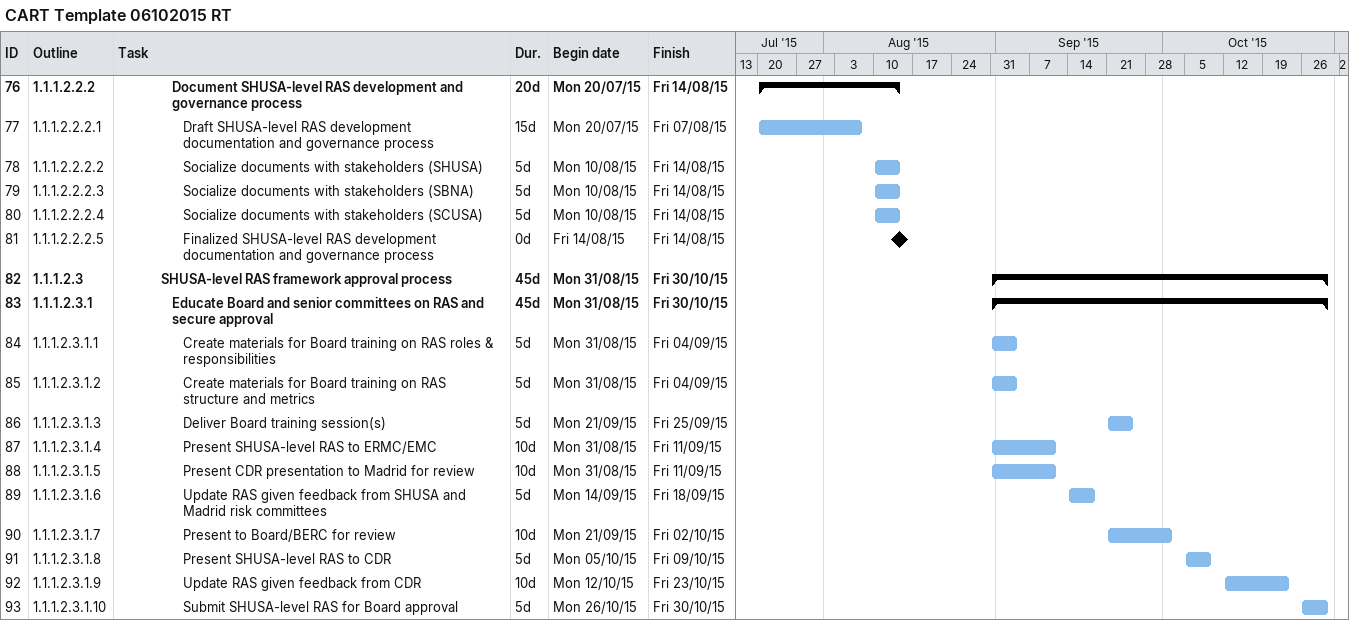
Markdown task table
CART Template 06102015 RT

| ID | WBS | Task | Duration | Start | Finish |
|---|---|---|---|---|---|
| 76 | 1.1.1.2.2.2 | **Document SHUSA-level RAS development and governance process** | 20d | 2015-07-20 | 2015-08-14 |
| 77 | 1.1.1.2.2.2.1 | Draft SHUSA-level RAS development documentation and governance process | 15d | 2015-07-20 | 2015-08-07 |
| 78 | 1.1.1.2.2.2.2 | Socialize documents with stakeholders (SHUSA) | 5d | 2015-08-10 | 2015-08-14 |
| 79 | 1.1.1.2.2.2.3 | Socialize documents with stakeholders (SBNA) | 5d | 2015-08-10 | 2015-08-14 |
| 80 | 1.1.1.2.2.2.4 | Socialize documents with stakeholders (SCUSA) | 5d | 2015-08-10 | 2015-08-14 |
| 81 | 1.1.1.2.2.2.5 | Finalized SHUSA-level RAS development documentation and governance process | 0d | 2015-08-14 | 2015-08-14 |
| 82 | 1.1.1.2.3 | **SHUSA-level RAS framework approval process** | 45d | 2015-08-31 | 2015-10-30 |
| 83 | 1.1.1.2.3.1 | **Educate Board and senior committees on RAS and secure approval** | 45d | 2015-08-31 | 2015-10-30 |
| 84 | 1.1.1.2.3.1.1 | Create materials for Board training on RAS roles & responsibilities | 5d | 2015-08-31 | 2015-09-04 |
| 85 | 1.1.1.2.3.1.2 | Create materials for Board training on RAS structure and metrics | 5d | 2015-08-31 | 2015-09-04 |
| 86 | 1.1.1.2.3.1.3 | Deliver Board training session(s) | 5d | 2015-09-21 | 2015-09-25 |
| 87 | 1.1.1.2.3.1.4 | Present SHUSA-level RAS to ERMC/EMC | 10d | 2015-08-31 | 2015-09-11 |
| 88 | 1.1.1.2.3.1.5 | Present CDR presentation to Madrid for review | 10d | 2015-08-31 | 2015-09-11 |
| 89 | 1.1.1.2.3.1.6 | Update RAS given feedback from SHUSA and Madrid risk committees | 5d | 2015-09-14 | 2015-09-18 |
| 90 | 1.1.1.2.3.1.7 | Present to Board/BERC for review | 10d | 2015-09-21 | 2015-10-02 |
| 91 | 1.1.1.2.3.1.8 | Present SHUSA-level RAS to CDR | 5d | 2015-10-05 | 2015-10-09 |
| 92 | 1.1.1.2.3.1.9 | Update RAS given feedback from CDR | 10d | 2015-10-12 | 2015-10-23 |
| 93 | 1.1.1.2.3.1.10 | Submit SHUSA-level RAS for Board approval | 5d | 2015-10-26 | 2015-10-30 |
